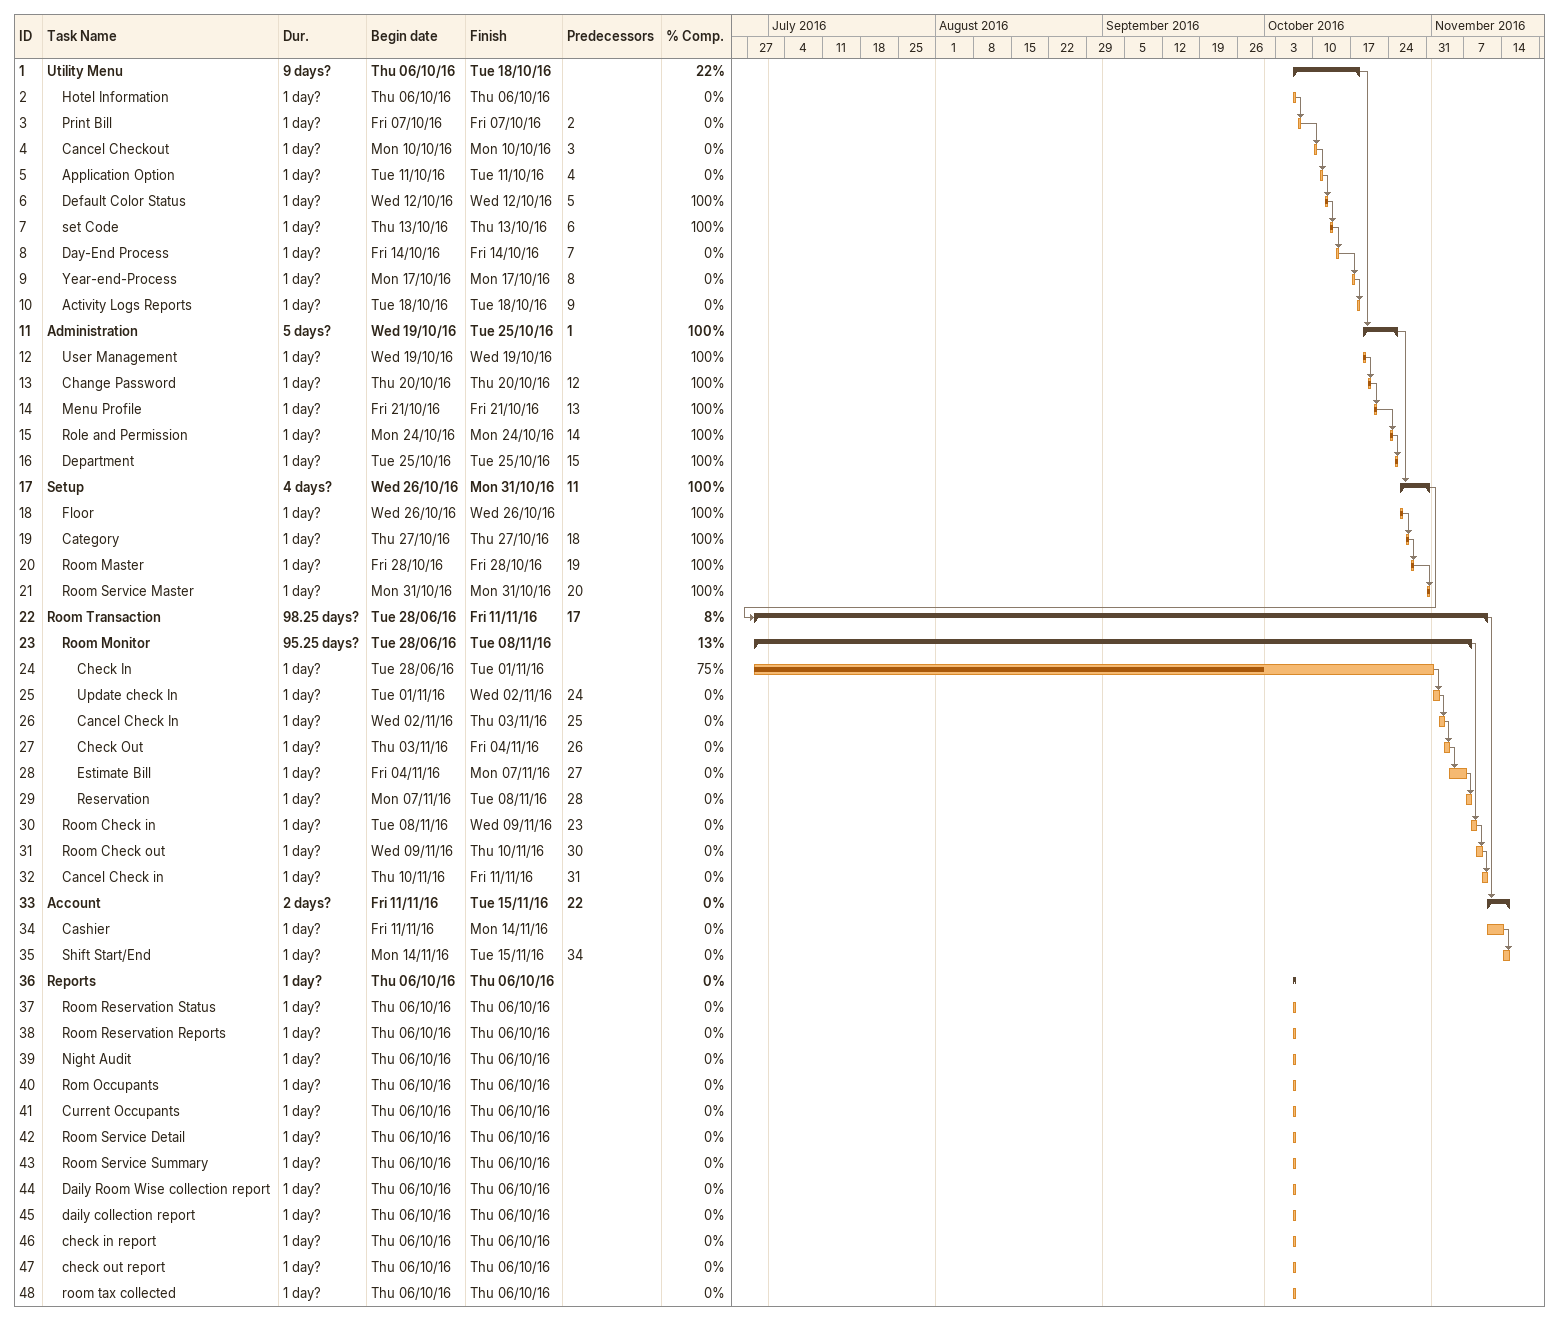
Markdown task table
| ID | Level | Task | Duration | Start | Finish | Predecessors | % complete |
|---|---|---|---|---|---|---|---|
| 1 | 1 | **Utility Menu** | 9d? | 2016-10-06 | 2016-10-18 |  | 22 |
| 2 | 2 | Hotel Information | 1d? | 2016-10-06 | 2016-10-06 |  | 0 |
| 3 | 2 | Print Bill | 1d? | 2016-10-07 | 2016-10-07 | 2 | 0 |
| 4 | 2 | Cancel Checkout | 1d? | 2016-10-10 | 2016-10-10 | 3 | 0 |
| 5 | 2 | Application Option | 1d? | 2016-10-11 | 2016-10-11 | 4 | 0 |
| 6 | 2 | Default Color Status | 1d? | 2016-10-12 | 2016-10-12 | 5 | 100 |
| 7 | 2 | set Code | 1d? | 2016-10-13 | 2016-10-13 | 6 | 100 |
| 8 | 2 | Day-End Process | 1d? | 2016-10-14 | 2016-10-14 | 7 | 0 |
| 9 | 2 | Year-end-Process | 1d? | 2016-10-17 | 2016-10-17 | 8 | 0 |
| 10 | 2 | Activity Logs Reports | 1d? | 2016-10-18 | 2016-10-18 | 9 | 0 |
| 11 | 1 | **Administration** | 5d? | 2016-10-19 | 2016-10-25 | 1 | 100 |
| 12 | 2 | User Management | 1d? | 2016-10-19 | 2016-10-19 |  | 100 |
| 13 | 2 | Change Password | 1d? | 2016-10-20 | 2016-10-20 | 12 | 100 |
| 14 | 2 | Menu Profile | 1d? | 2016-10-21 | 2016-10-21 | 13 | 100 |
| 15 | 2 | Role and Permission | 1d? | 2016-10-24 | 2016-10-24 | 14 | 100 |
| 16 | 2 | Department | 1d? | 2016-10-25 | 2016-10-25 | 15 | 100 |
| 17 | 1 | **Setup** | 4d? | 2016-10-26 | 2016-10-31 | 11 | 100 |
| 18 | 2 | Floor | 1d? | 2016-10-26 | 2016-10-26 |  | 100 |
| 19 | 2 | Category | 1d? | 2016-10-27 | 2016-10-27 | 18 | 100 |
| 20 | 2 | Room Master | 1d? | 2016-10-28 | 2016-10-28 | 19 | 100 |
| 21 | 2 | Room Service Master | 1d? | 2016-10-31 | 2016-10-31 | 20 | 100 |
| 22 | 1 | **Room Transaction** | 98.25d? | 2016-06-28 | 2016-11-11 | 17 | 8 |
| 23 | 2 | **Room Monitor** | 95.25d? | 2016-06-28 | 2016-11-08 |  | 13 |
| 24 | 3 | Check In | 1d? | 2016-06-28 | 2016-11-01 |  | 75 |
| 25 | 3 | Update check In | 1d? | 2016-11-01 | 2016-11-02 | 24 | 0 |
| 26 | 3 | Cancel Check In | 1d? | 2016-11-02 | 2016-11-03 | 25 | 0 |
| 27 | 3 | Check Out | 1d? | 2016-11-03 | 2016-11-04 | 26 | 0 |
| 28 | 3 | Estimate Bill | 1d? | 2016-11-04 | 2016-11-07 | 27 | 0 |
| 29 | 3 | Reservation | 1d? | 2016-11-07 | 2016-11-08 | 28 | 0 |
| 30 | 2 | Room Check in | 1d? | 2016-11-08 | 2016-11-09 | 23 | 0 |
| 31 | 2 | Room Check out | 1d? | 2016-11-09 | 2016-11-10 | 30 | 0 |
| 32 | 2 | Cancel Check in | 1d? | 2016-11-10 | 2016-11-11 | 31 | 0 |
| 33 | 1 | **Account** | 2d? | 2016-11-11 | 2016-11-15 | 22 | 0 |
| 34 | 2 | Cashier | 1d? | 2016-11-11 | 2016-11-14 |  | 0 |
| 35 | 2 | Shift Start/End | 1d? | 2016-11-14 | 2016-11-15 | 34 | 0 |
| 36 | 1 | **Reports** | 1d? | 2016-10-06 | 2016-10-06 |  | 0 |
| 37 | 2 | Room Reservation Status | 1d? | 2016-10-06 | 2016-10-06 |  | 0 |
| 38 | 2 | Room Reservation Reports | 1d? | 2016-10-06 | 2016-10-06 |  | 0 |
| 39 | 2 | Night Audit | 1d? | 2016-10-06 | 2016-10-06 |  | 0 |
| 40 | 2 | Rom Occupants | 1d? | 2016-10-06 | 2016-10-06 |  | 0 |
| 41 | 2 | Current Occupants | 1d? | 2016-10-06 | 2016-10-06 |  | 0 |
| 42 | 2 | Room Service Detail | 1d? | 2016-10-06 | 2016-10-06 |  | 0 |
| 43 | 2 | Room Service Summary | 1d? | 2016-10-06 | 2016-10-06 |  | 0 |
| 44 | 2 | Daily Room Wise collection report | 1d? | 2016-10-06 | 2016-10-06 |  | 0 |
| 45 | 2 | daily collection report | 1d? | 2016-10-06 | 2016-10-06 |  | 0 |
| 46 | 2 | check in report | 1d? | 2016-10-06 | 2016-10-06 |  | 0 |
| 47 | 2 | check out report | 1d? | 2016-10-06 | 2016-10-06 |  | 0 |
| 48 | 2 | room tax collected | 1d? | 2016-10-06 | 2016-10-06 |  | 0 |
